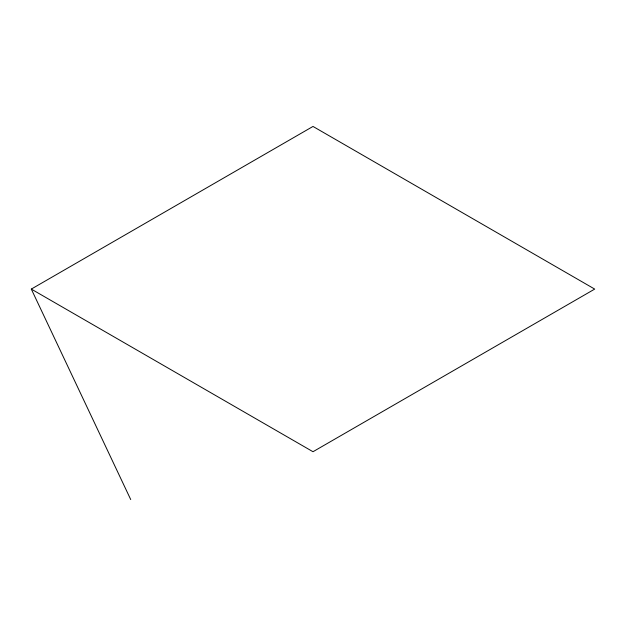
<?xml version="1.0" encoding="UTF-8"?>
<svg xmlns="http://www.w3.org/2000/svg" width="626" height="626" viewBox="0 0 626 626"><rect width="100%" height="100%" fill="white"/><g stroke="black" fill="none" stroke-linecap="round" stroke-linejoin="round"><path stroke-width="0.94" d="M31.3 289.087L313 126.444L594.7 289.087L313 451.722L31.3 289.087L130.724 499.556"/></g></svg>
